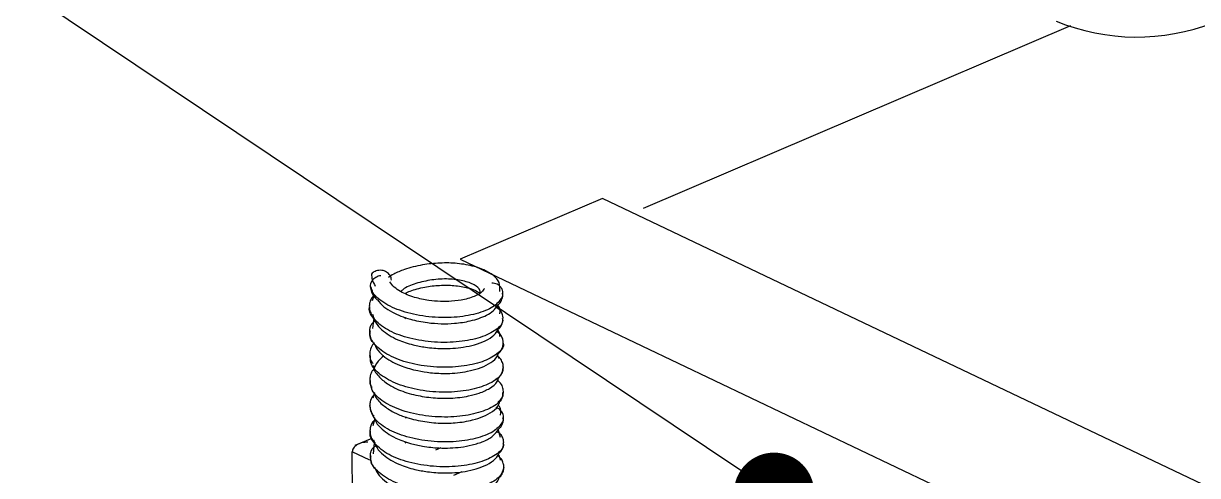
# Model space of a CAD drawing. Header units: millimetres. Extents: x 0 to 415, y 5 to 292.
# Drawn here: x 164.17 to 185.25, y 181.26 to 189.37 of the extents above; entities that cross this region are included whole.
import ezdxf

# ---------------------------------------------------------------- set-up
doc = ezdxf.new("R2010")
doc.units = ezdxf.units.MM
doc.dimstyles.new('SLDDIMSTYLE0', dxfattribs={"dimtxt": 0.18, "dimasz": 1.44, "dimexe": 0, "dimexo": 0.0625, "dimgap": 0, "dimtad": 0, "dimtih": 1, "dimtoh": 1, "dimdec": 0, "dimrnd": 1e-09, "dimzin": 0, "dimdsep": 46, "dimtxsty": 'Standard', "dimblk1": 'DOT', "dimblk2": 'DOT', "dimsah": 1, "dimcen": 0.09, "dimadec": 0, "dimazin": 0, "dimtfac": 1.44, "dimtdec": 0, "dimtofl": 0, "dimtmove": 0, "dimatfit": 3, "dimldrblk": 'DOT', "dimfxl": 1, "dimfrac": 2, "dimtolj": 1, "dimtzin": 0, "dimarcsym": 0})

# ---------------------------------------------------------------- blocks, each defined once
blk = doc.blocks.new('_Dot')
at = {"color": 0, "linetype": 'ByBlock', "lineweight": -2}
blk.add_line((-0.5, 0), (-1, 0), dxfattribs=at)
at = {"color": 0, "linetype": 'ByBlock', "const_width": 0.5}
blk.add_lwpolyline([(-0.25, 0, 1), (0.25, 0, 1)], format="xyb", close=True, dxfattribs=at)

msp = doc.modelspace()

# ---------------------------------------------------------------- linework, layer by layer
at = {"color": 7, "linetype": 'Continuous', "lineweight": 25}
for p, q in [((182.966, 189.326), (175.296, 186.047)), ((174.566, 186.23), (172.015, 185.139)), ((187.229, 180.198), (174.566, 186.23)), ((172.015, 185.139), (184.677, 179.107)), ((170.46, 184.484), (170.434, 184.392)), ((170.464, 184.089), (170.437, 183.893)), ((171.02, 184.077), (171.046, 184.091)), ((172.718, 183.35), (172.675, 183.431)), ((170.476, 182.727), (170.447, 182.644)), ((171.031, 182.292), (171.056, 182.304)), ((170.478, 182.283), (170.445, 182.147)), ((172.738, 181.939), (172.693, 182.092)), ((170.428, 181.925), (170.122, 181.794)), ((170.08, 180.883), (170.076, 181.681)), ((170.47, 181.845), (170.45, 181.648)), ((171.027, 181.844), (171.054, 181.859)), ((171.665, 181.754), (171.572, 181.715)), ((171.9, 181.265), (172.049, 181.329))]:
    msp.add_line(p, q, dxfattribs=at)
at = {"color": 8, "linetype": 'Continuous', "lineweight": 25}
msp.add_line((170.392, 181.531), (170.076, 181.681), dxfattribs=at)
at = {"color": 7, "linetype": 'Continuous', "lineweight": 25}
msp.add_arc((184.16, 192.953), 3.828, 247.7489, 291.0877, dxfattribs=at)
for points, knots in [([(172.722, 184.56), (172.726, 184.613), (172.735, 184.716), (172.621, 184.848), (172.459, 184.944), (172.242, 185.02), (171.974, 185.069), (171.652, 185.076), (171.323, 185.041), (171.04, 184.969), (170.835, 184.887), (170.755, 184.831), (170.725, 184.81)], [0, 0, 0, 0, 0.122996, 0.235003, 0.332854, 0.414217, 0.533507, 0.641449, 0.750047, 0.870466, 0.951182, 1, 1, 1, 1]), ([(170.591, 184.842), (170.575, 184.84), (170.543, 184.835), (170.499, 184.815), (170.462, 184.789), (170.427, 184.751), (170.4, 184.701), (170.397, 184.662), (170.396, 184.645)], [0, 0, 0, 0, 0.1582376, 0.3117964, 0.4567514, 0.5904459, 0.8190655, 1, 1, 1, 1]), ([(170.422, 184.874), (170.423, 184.838), (170.426, 184.765), (170.467, 184.694), (170.488, 184.658)], [0, 0, 0, 0, 0.491984, 1, 1, 1, 1]), ([(170.78, 184.76), (170.778, 184.777), (170.775, 184.815), (170.747, 184.861), (170.711, 184.897), (170.673, 184.92), (170.628, 184.936), (170.579, 184.942), (170.53, 184.937), (170.485, 184.922), (170.449, 184.9), (170.431, 184.882), (170.423, 184.873)], [0, 0, 0, 0, 0.11461, 0.259587, 0.344421, 0.436447, 0.533969, 0.634488, 0.735017, 0.832537, 0.924557, 1, 1, 1, 1]), ([(170.396, 184.645), (170.403, 184.613), (170.419, 184.548), (170.463, 184.461), (170.511, 184.422), (170.528, 184.408)], [0, 0, 0, 0, 0.370872, 0.769968, 1, 1, 1, 1]), ([(172.447, 184.615), (172.433, 184.593), (172.408, 184.549), (172.297, 184.478), (172.116, 184.416), (171.878, 184.381), (171.657, 184.378), (171.429, 184.399), (171.173, 184.453), (170.964, 184.538), (170.82, 184.638), (170.772, 184.701), (170.748, 184.734)], [0, 0, 0, 0, 0.084704, 0.1649, 0.303635, 0.413066, 0.499916, 0.587664, 0.700371, 0.834648, 0.913989, 1, 1, 1, 1]), ([(171.024, 184.526), (171.053, 184.54), (171.154, 184.588), (171.368, 184.642), (171.643, 184.676), (171.915, 184.673), (172.13, 184.635), (172.286, 184.584), (172.342, 184.547), (172.371, 184.528)], [0, 0, 0, 0, 0.072058, 0.250166, 0.413327, 0.57599, 0.753926, 0.872928, 1, 1, 1, 1]), ([(172.781, 184.532), (172.779, 184.549), (172.775, 184.587), (172.748, 184.634), (172.712, 184.669), (172.674, 184.692), (172.629, 184.708), (172.596, 184.71), (172.58, 184.711)], [0, 0, 0, 0, 0.180557, 0.40899, 0.542691, 0.687753, 0.841488, 1, 1, 1, 1]), ([(170.462, 184.481), (170.459, 184.478), (170.443, 184.467), (170.415, 184.429), (170.386, 184.369), (170.383, 184.319), (170.382, 184.297)], [0, 0, 0, 0, 0.058033, 0.279278, 0.670394, 1, 1, 1, 1]), ([(170.526, 184.41), (170.562, 184.367), (170.631, 184.287), (170.825, 184.162), (171.091, 184.061), (171.401, 183.999), (171.672, 183.978), (171.935, 183.985), (172.228, 184.031), (172.462, 184.114), (172.617, 184.215), (172.661, 184.279), (172.684, 184.312)], [0, 0, 0, 0, 0.089225, 0.170328, 0.305079, 0.416042, 0.501482, 0.585844, 0.692996, 0.831269, 0.912684, 1, 1, 1, 1]), ([(172.684, 184.313), (172.7, 184.327), (172.742, 184.363), (172.774, 184.445), (172.779, 184.504), (172.781, 184.532)], [0, 0, 0, 0, 0.2322427, 0.6307778, 1, 1, 1, 1]), ([(172.761, 184.531), (172.774, 184.503), (172.787, 184.473), (172.76, 184.447), (172.76, 184.446)], [0, 0, 0, 0, 0.963703, 1, 1, 1, 1]), ([(170.382, 184.297), (170.384, 184.27), (170.387, 184.214), (170.419, 184.144), (170.45, 184.101), (170.466, 184.087), (170.47, 184.084)], [0, 0, 0, 0, 0.343677, 0.732987, 0.946168, 1, 1, 1, 1]), ([(172.783, 184.085), (172.781, 184.105), (172.778, 184.148), (172.75, 184.2), (172.713, 184.239), (172.682, 184.261), (172.66, 184.269), (172.652, 184.272)], [0, 0, 0, 0, 0.239014, 0.536611, 0.709735, 0.897171, 1, 1, 1, 1]), ([(172.727, 184.158), (172.732, 184.213), (172.736, 184.268), (172.687, 184.314), (172.686, 184.315)], [0, 0, 0, 0, 0.97944, 1, 1, 1, 1]), ([(170.488, 184.029), (170.476, 184.021), (170.451, 184.005), (170.416, 183.966), (170.389, 183.914), (170.386, 183.87), (170.384, 183.851)], [0, 0, 0, 0, 0.1982569, 0.3930897, 0.7293127, 1, 1, 1, 1]), ([(170.443, 184.146), (170.457, 184.096), (170.485, 184), (170.626, 183.84), (170.853, 183.699), (171.14, 183.606), (171.411, 183.553), (171.721, 183.527), (172.026, 183.547), (172.284, 183.604), (172.478, 183.676), (172.64, 183.777), (172.684, 183.861), (172.706, 183.904)], [0, 0, 0, 0, 0.08377, 0.161147, 0.288992, 0.382092, 0.452092, 0.541815, 0.6606, 0.730674, 0.811841, 0.902694, 1, 1, 1, 1]), ([(172.709, 183.892), (172.718, 183.903), (172.748, 183.937), (172.778, 184.005), (172.781, 184.059), (172.783, 184.085)], [0, 0, 0, 0, 0.193663, 0.618185, 1, 1, 1, 1]), ([(170.384, 183.851), (170.386, 183.821), (170.391, 183.759), (170.42, 183.677), (170.458, 183.64), (170.47, 183.628)], [0, 0, 0, 0, 0.380387, 0.797253, 1, 1, 1, 1]), ([(172.785, 183.64), (172.784, 183.661), (172.78, 183.709), (172.751, 183.768), (172.713, 183.81), (172.685, 183.833), (172.667, 183.84), (172.663, 183.841)], [0, 0, 0, 0, 0.265591, 0.58241, 0.762785, 0.956271, 1, 1, 1, 1]), ([(172.726, 183.755), (172.723, 183.795), (172.72, 183.836), (172.685, 183.872), (172.685, 183.873)], [0, 0, 0, 0, 0.979515, 1, 1, 1, 1]), ([(170.467, 183.632), (170.457, 183.622), (170.421, 183.586), (170.393, 183.502), (170.389, 183.437), (170.386, 183.405)], [0, 0, 0, 0, 0.158347, 0.595506, 1, 1, 1, 1]), ([(170.459, 183.649), (170.48, 183.6), (170.521, 183.506), (170.683, 183.353), (170.928, 183.223), (171.224, 183.14), (171.5, 183.096), (171.809, 183.081), (172.107, 183.114), (172.355, 183.179), (172.535, 183.259), (172.663, 183.352), (172.688, 183.421), (172.698, 183.449)], [0, 0, 0, 0, 0.087429, 0.167483, 0.298333, 0.395418, 0.468643, 0.561622, 0.683682, 0.757818, 0.843174, 0.937864, 1, 1, 1, 1]), ([(172.698, 183.449), (172.703, 183.452), (172.72, 183.464), (172.751, 183.504), (172.781, 183.566), (172.784, 183.616), (172.785, 183.64)], [0, 0, 0, 0, 0.076331, 0.289795, 0.67081, 1, 1, 1, 1]), ([(170.386, 183.405), (170.388, 183.388), (170.392, 183.348), (170.418, 183.301), (170.443, 183.278), (170.452, 183.27)], [0, 0, 0, 0, 0.3450239, 0.7805827, 1, 1, 1, 1]), ([(170.64, 183.404), (170.604, 183.373), (170.506, 183.292), (170.475, 183.199), (170.455, 183.14)], [0, 0, 0, 0, 0.375886, 1, 1, 1, 1]), ([(172.788, 183.194), (172.786, 183.218), (172.782, 183.27), (172.751, 183.335), (172.713, 183.381), (172.689, 183.398), (172.678, 183.406)], [0, 0, 0, 0, 0.303913, 0.649908, 0.84143, 1, 1, 1, 1]), ([(170.471, 183.173), (170.458, 183.161), (170.422, 183.125), (170.395, 183.047), (170.391, 182.988), (170.389, 182.959)], [0, 0, 0, 0, 0.212989, 0.626776, 1, 1, 1, 1]), ([(170.454, 183.23), (170.455, 183.218), (170.456, 183.146), (170.551, 183.027), (170.71, 182.894), (170.931, 182.78), (171.203, 182.696), (171.527, 182.646), (171.855, 182.638), (172.137, 182.674), (172.373, 182.738), (172.556, 182.823), (172.684, 182.922), (172.701, 182.996), (172.707, 183.023)], [0, 0, 0, 0, 0.018893, 0.119442, 0.207262, 0.280217, 0.387212, 0.483623, 0.58, 0.686272, 0.757537, 0.843584, 0.942608, 1, 1, 1, 1]), ([(172.645, 182.989), (172.657, 182.993), (172.683, 183.003), (172.718, 183.029), (172.755, 183.071), (172.783, 183.127), (172.786, 183.173), (172.788, 183.194)], [0, 0, 0, 0, 0.140656, 0.317078, 0.480796, 0.765517, 1, 1, 1, 1]), ([(170.389, 182.959), (170.39, 182.938), (170.393, 182.894), (170.415, 182.856), (170.427, 182.836)], [0, 0, 0, 0, 0.474149, 1, 1, 1, 1]), ([(172.79, 182.747), (172.788, 182.774), (172.783, 182.83), (172.75, 182.911), (172.705, 182.948), (172.687, 182.964)], [0, 0, 0, 0, 0.344521, 0.722352, 1, 1, 1, 1]), ([(170.47, 182.755), (170.473, 182.737), (170.484, 182.658), (170.598, 182.536), (170.774, 182.411), (171.007, 182.307), (171.288, 182.233), (171.616, 182.193), (171.94, 182.197), (172.213, 182.243), (172.438, 182.316), (172.606, 182.409), (172.713, 182.509), (172.718, 182.579), (172.719, 182.6)], [0, 0, 0, 0, 0.031656, 0.132198, 0.21916, 0.290846, 0.398461, 0.495248, 0.591085, 0.697012, 0.769465, 0.856323, 0.95539, 1, 1, 1, 1]), ([(172.697, 182.585), (172.705, 182.59), (172.726, 182.603), (172.758, 182.638), (172.785, 182.687), (172.788, 182.729), (172.79, 182.747)], [0, 0, 0, 0, 0.151274, 0.359802, 0.716591, 1, 1, 1, 1]), ([(170.478, 182.717), (170.473, 182.714), (170.456, 182.7), (170.425, 182.658), (170.396, 182.591), (170.392, 182.537), (170.391, 182.512)], [0, 0, 0, 0, 0.074861, 0.286357, 0.667936, 1, 1, 1, 1]), ([(170.391, 182.512), (170.393, 182.488), (170.396, 182.436), (170.426, 182.373), (170.453, 182.336), (170.466, 182.326), (170.466, 182.325)], [0, 0, 0, 0, 0.351562, 0.762175, 0.991677, 1, 1, 1, 1]), ([(172.735, 182.341), (172.744, 182.395), (172.754, 182.459), (172.703, 182.514), (172.696, 182.522)], [0, 0, 0, 0, 0.857144, 1, 1, 1, 1]), ([(172.792, 182.3), (172.79, 182.318), (172.787, 182.358), (172.759, 182.406), (172.723, 182.442), (172.689, 182.464), (172.664, 182.472), (172.653, 182.475)], [0, 0, 0, 0, 0.225921, 0.511588, 0.678827, 0.860288, 1, 1, 1, 1]), ([(170.486, 182.253), (170.478, 182.248), (170.458, 182.233), (170.426, 182.194), (170.398, 182.135), (170.395, 182.087), (170.393, 182.065)], [0, 0, 0, 0, 0.133875, 0.339381, 0.700037, 1, 1, 1, 1]), ([(170.476, 182.291), (170.479, 182.277), (170.493, 182.216), (170.601, 182.086), (170.812, 181.937), (171.092, 181.837), (171.358, 181.777), (171.667, 181.743), (171.976, 181.755), (172.241, 181.805), (172.444, 181.871), (172.619, 181.967), (172.673, 182.049), (172.702, 182.091)], [0, 0, 0, 0, 0.0251823, 0.107571, 0.2447749, 0.344038, 0.4179714, 0.5133982, 0.6406409, 0.7146163, 0.8000179, 0.8962263, 1, 1, 1, 1]), ([(172.698, 182.086), (172.713, 182.1), (172.755, 182.135), (172.786, 182.216), (172.79, 182.273), (172.792, 182.3)], [0, 0, 0, 0, 0.237047, 0.634422, 1, 1, 1, 1]), ([(172.773, 182.3), (172.785, 182.275), (172.798, 182.248), (172.775, 182.224), (172.773, 182.222)], [0, 0, 0, 0, 0.924738, 1, 1, 1, 1]), ([(170.393, 182.065), (170.395, 182.038), (170.4, 181.981), (170.43, 181.9), (170.47, 181.863), (170.487, 181.848)], [0, 0, 0, 0, 0.345064, 0.731953, 1, 1, 1, 1]), ([(170.458, 181.901), (170.474, 181.851), (170.505, 181.755), (170.652, 181.597), (170.884, 181.459), (171.174, 181.369), (171.446, 181.319), (171.756, 181.296), (172.059, 181.319), (172.315, 181.378), (172.505, 181.452), (172.662, 181.555), (172.702, 181.64), (172.722, 181.684)], [0, 0, 0, 0, 0.083904, 0.1612218, 0.2885924, 0.3817189, 0.4518771, 0.541572, 0.6600005, 0.7303885, 0.8118581, 0.9028267, 1, 1, 1, 1]), ([(172.794, 181.854), (172.793, 181.874), (172.789, 181.919), (172.761, 181.973), (172.724, 182.012), (172.693, 182.035), (172.671, 182.043), (172.664, 182.046)], [0, 0, 0, 0, 0.243296, 0.543191, 0.71683, 0.904472, 1, 1, 1, 1]), ([(170.358, 181.857), (170.321, 181.854), (170.251, 181.85), (170.171, 181.818), (170.122, 181.781), (170.096, 181.75), (170.079, 181.717), (170.077, 181.693), (170.076, 181.681)], [0, 0, 0, 0, 0.287055, 0.553559, 0.678046, 0.789326, 0.897224, 1, 1, 1, 1]), ([(170.503, 181.793), (170.502, 181.792), (170.488, 181.787), (170.464, 181.768), (170.427, 181.731), (170.4, 181.68), (170.397, 181.638), (170.396, 181.62)], [0, 0, 0, 0, 0.011205, 0.218105, 0.409364, 0.737914, 1, 1, 1, 1]), ([(172.724, 181.669), (172.732, 181.678), (172.761, 181.71), (172.789, 181.776), (172.793, 181.829), (172.794, 181.854)], [0, 0, 0, 0, 0.182801, 0.615049, 1, 1, 1, 1]), ([(170.396, 181.62), (170.398, 181.589), (170.403, 181.525), (170.432, 181.441), (170.471, 181.404), (170.483, 181.392)], [0, 0, 0, 0, 0.385271, 0.804497, 1, 1, 1, 1]), ([(172.797, 181.409), (172.795, 181.431), (172.791, 181.48), (172.762, 181.541), (172.723, 181.584), (172.697, 181.606), (172.68, 181.613), (172.678, 181.614)], [0, 0, 0, 0, 0.275239, 0.599279, 0.782406, 0.978165, 1, 1, 1, 1]), ([(172.735, 181.535), (172.731, 181.566), (172.726, 181.602), (172.698, 181.634), (172.694, 181.639)], [0, 0, 0, 0, 0.846378, 1, 1, 1, 1]), ([(170.475, 181.405), (170.499, 181.356), (170.543, 181.262), (170.71, 181.111), (170.959, 180.984), (171.258, 180.904), (171.535, 180.863), (171.844, 180.851), (172.14, 180.886), (172.385, 180.954), (172.561, 181.036), (172.683, 181.129), (172.705, 181.198), (172.713, 181.224)], [0, 0, 0, 0, 0.087784, 0.16797, 0.298653, 0.396291, 0.469853, 0.563026, 0.685213, 0.75995, 0.845818, 0.940841, 1, 1, 1, 1]), ([(172.713, 181.224), (172.717, 181.227), (172.733, 181.239), (172.763, 181.276), (172.792, 181.337), (172.795, 181.386), (172.797, 181.409)], [0, 0, 0, 0, 0.067065, 0.28489, 0.670803, 1, 1, 1, 1])]:
    msp.add_open_spline(points, degree=3, knots=knots, dxfattribs=at)
at = {"color": 8, "linetype": 'Continuous', "lineweight": 25}
for points, knots in [([(172.76, 184.446), (172.717, 184.39), (172.632, 184.277), (172.315, 184.153), (171.907, 184.084), (171.451, 184.094), (171.012, 184.179), (170.659, 184.33), (170.446, 184.498), (170.423, 184.61), (170.416, 184.646)], [0, 0, 0, 0, 0.1329966, 0.2684097, 0.3991209, 0.535279, 0.6695361, 0.8009233, 0.9374819, 1, 1, 1, 1]), ([(172.367, 184.518), (172.371, 184.539), (172.381, 184.597), (172.276, 184.683), (172.076, 184.756), (171.804, 184.792), (171.502, 184.775), (171.216, 184.708), (171.02, 184.631), (170.959, 184.57), (170.947, 184.557)], [0, 0, 0, 0, 0.083801, 0.232337, 0.379228, 0.522367, 0.671405, 0.816843, 0.961178, 1, 1, 1, 1]), ([(172.767, 184.084), (172.772, 184.069), (172.794, 183.995), (172.668, 183.864), (172.397, 183.73), (172.001, 183.647), (171.55, 183.639), (171.104, 183.709), (170.72, 183.846), (170.471, 184.042), (170.362, 184.204), (170.387, 184.288), (170.39, 184.296)], [0, 0, 0, 0, 0.0310826, 0.150533, 0.2718412, 0.388279, 0.5087901, 0.6294248, 0.7458203, 0.8670537, 0.9866756, 1, 1, 1, 1]), ([(172.781, 183.639), (172.782, 183.636), (172.809, 183.575), (172.707, 183.451), (172.471, 183.308), (172.093, 183.212), (171.65, 183.188), (171.198, 183.242), (170.796, 183.365), (170.514, 183.55), (170.377, 183.726), (170.397, 183.826), (170.402, 183.851)], [0, 0, 0, 0, 0.007243, 0.125172, 0.246728, 0.363794, 0.483108, 0.604359, 0.720738, 0.841126, 0.961721, 1, 1, 1, 1]), ([(172.778, 183.196), (172.771, 183.145), (172.755, 183.034), (172.532, 182.889), (172.183, 182.781), (171.748, 182.74), (171.293, 182.778), (170.876, 182.887), (170.564, 183.061), (170.394, 183.248), (170.403, 183.367), (170.406, 183.409)], [0, 0, 0, 0, 0.100568, 0.221619, 0.339607, 0.45704, 0.578159, 0.694848, 0.813668, 0.934499, 1, 1, 1, 1]), ([(172.772, 182.75), (172.773, 182.712), (172.776, 182.614), (172.592, 182.471), (172.269, 182.353), (171.846, 182.296), (171.39, 182.318), (170.96, 182.413), (170.621, 182.573), (170.414, 182.769), (170.406, 182.904), (170.403, 182.962)], [0, 0, 0, 0, 0.075979, 0.196546, 0.315835, 0.432109, 0.553114, 0.671134, 0.788468, 0.909556, 1, 1, 1, 1]), ([(172.773, 182.222), (172.734, 182.166), (172.656, 182.054), (172.347, 181.928), (171.944, 181.855), (171.489, 181.86), (171.048, 181.941), (170.685, 182.088), (170.437, 182.289), (170.408, 182.439), (170.394, 182.513)], [0, 0, 0, 0, 0.122732, 0.250248, 0.373041, 0.500839, 0.627372, 0.750614, 0.878895, 1, 1, 1, 1]), ([(172.781, 181.853), (172.785, 181.841), (172.809, 181.771), (172.69, 181.642), (172.428, 181.505), (172.037, 181.418), (171.588, 181.406), (171.14, 181.472), (170.751, 181.605), (170.493, 181.798), (170.377, 181.964), (170.401, 182.052), (170.405, 182.065)], [0, 0, 0, 0, 0.0244691, 0.1435526, 0.2649827, 0.3815411, 0.5017764, 0.6226323, 0.7389713, 0.8600275, 0.9799662, 1, 1, 1, 1]), ([(172.797, 181.407), (172.781, 181.349), (172.748, 181.23), (172.496, 181.084), (172.13, 180.985), (171.687, 180.956), (171.234, 181.006), (170.828, 181.125), (170.537, 181.307), (170.393, 181.485), (170.41, 181.591), (170.415, 181.62)], [0, 0, 0, 0, 0.1176094, 0.239252, 0.3566878, 0.4756958, 0.5971335, 0.713707, 0.8338841, 0.9547638, 1, 1, 1, 1])]:
    msp.add_open_spline(points, degree=3, knots=knots, dxfattribs=at)

# ---------------------------------------------------------------- leaders
at = {"color": 7, "linetype": 'Continuous', "lineweight": 0}
msp.add_leader([(177.647, 180.949), (141.845, 204.929)], dimstyle='SLDDIMSTYLE0', dxfattribs=at)

doc.saveas('drawing.dxf')
